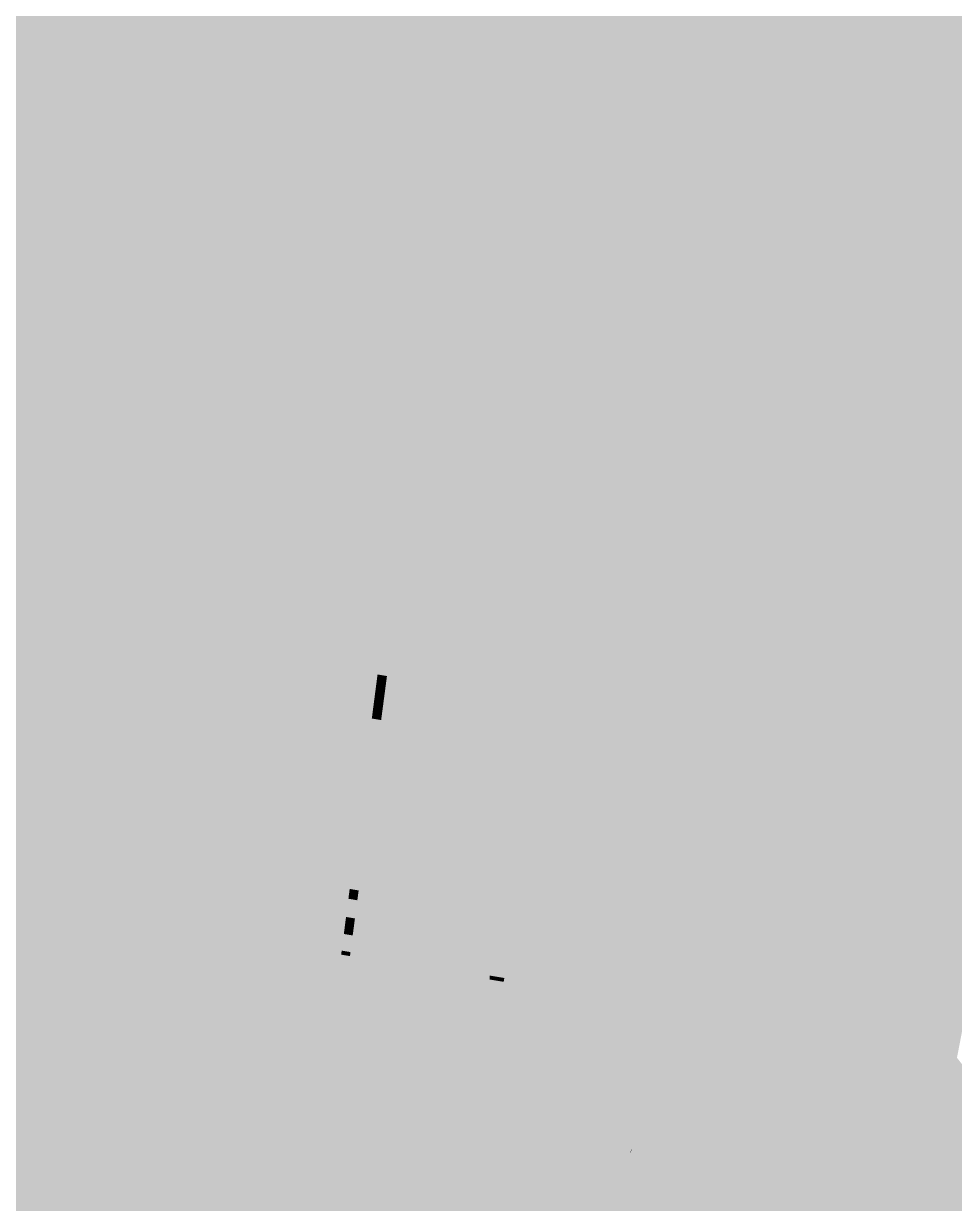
# Model space of a CAD drawing. Header units: millimetres. Extents: x 340454 to 342791, y 6993867 to 6995092.
# Drawn here: x 340793.346 to 340793.985, y 6994606.449 to 6994607.259 of the extents above; entities that cross this region are included whole.
import ezdxf

# ---------------------------------------------------------------- set-up
doc = ezdxf.new("R2010")
doc.units = ezdxf.units.MM
doc.header["$LTSCALE"] = 10
for name, color, linetype in [('A-MODELAGEM', 7, 'Continuous'), ('URB-Calçadas', 2, 'Continuous'), ('URB-Quadras', 3, 'Continuous')]:
    doc.layers.add(name, color=color, linetype=linetype)
doc.layers.add('PDF2_0', color=9, linetype='Continuous', true_color=0x808080)

msp = doc.modelspace()

# ---------------------------------------------------------------- linework, layer by layer
at = {"lineweight": 20}
msp.add_lwpolyline([(340804.45355, 6994595.59028, -0.006606), (340796.91138, 6994606.37287, 0.436053), (340791.26926, 6994607.29523), (340769.73702, 6994591.4125), (340780.23666, 6994577.23225), (340804.45355, 6994595.59028, -0.007581)], format="xyb", close=True, dxfattribs=at)
at = {"layer": 'A-MODELAGEM', "color": 11, "linetype": 'Continuous', "lineweight": -3}
for points in [[(340793.24417, 6994607.2117), (340793.40068, 6994607.49389), (340793.19836, 6994607.50162)], [(340793.38333, 6994607.1755), (340793.40068, 6994607.49389), (340793.24417, 6994607.2117)], [(340793.38333, 6994607.1755), (340793.48089, 6994607.49083), (340793.40068, 6994607.49389)], [(340793.50627, 6994607.14353), (340793.48089, 6994607.49083), (340793.38333, 6994607.1755)], [(340793.50627, 6994607.14353), (340793.6759, 6994607.48338), (340793.48089, 6994607.49083)], [(340793.62764, 6994607.11196), (340793.6759, 6994607.48338), (340793.50627, 6994607.14353)], [(340793.62764, 6994607.11196), (340793.67828, 6994607.48329), (340793.6759, 6994607.48338)], [(340793.6313, 6994607.11101), (340793.67828, 6994607.48329), (340793.62764, 6994607.11196)], [(340793.6313, 6994607.11101), (340793.68396, 6994607.48307), (340793.67828, 6994607.48329)], [(340793.63468, 6994607.11013), (340793.68396, 6994607.48307), (340793.6313, 6994607.11101)], [(340793.63468, 6994607.11013), (340793.72499, 6994607.48151), (340793.68396, 6994607.48307)], [(340793.69874, 6994607.09347), (340793.72499, 6994607.48151), (340793.63468, 6994607.11013)], [(340793.69874, 6994607.09347), (340793.82513, 6994607.47768), (340793.72499, 6994607.48151)], [(340793.75684, 6994607.07836), (340793.82513, 6994607.47768), (340793.69874, 6994607.09347)], [(340793.75684, 6994607.07836), (340793.86667, 6994607.4761), (340793.82513, 6994607.47768)], [(340793.82305, 6994607.06114), (340793.86667, 6994607.4761), (340793.75684, 6994607.07836)], [(340793.88128, 6994607.04599), (340793.86667, 6994607.4761), (340793.82305, 6994607.06114)], [(340793.88128, 6994607.04599), (340793.97134, 6994607.4721), (340793.86667, 6994607.4761)], [(340793.95021, 6994607.02806), (340793.97134, 6994607.4721), (340793.88128, 6994607.04599)], [(340793.95021, 6994607.02806), (340794.01352, 6994607.47049), (340793.97134, 6994607.4721)], [(340794.00996, 6994607.01252), (340794.01352, 6994607.47049), (340793.95021, 6994607.02806)], [(340793.29069, 6994606.91721), (340793.38333, 6994607.1755), (340793.24417, 6994607.2117)], [(340793.36849, 6994606.90326), (340793.38333, 6994607.1755), (340793.29069, 6994606.91721)], [(340793.36849, 6994606.90326), (340793.50627, 6994607.14353), (340793.38333, 6994607.1755)], [(340793.52589, 6994606.87504), (340793.50627, 6994607.14353), (340793.36849, 6994606.90326)], [(340793.52589, 6994606.87504), (340793.62764, 6994607.11196), (340793.50627, 6994607.14353)], [(340793.59525, 6994606.86261), (340793.62764, 6994607.11196), (340793.52589, 6994606.87504)], [(340793.59525, 6994606.86261), (340793.6313, 6994607.11101), (340793.62764, 6994607.11196)], [(340793.59985, 6994606.86178), (340793.6313, 6994607.11101), (340793.59525, 6994606.86261)], [(340793.59985, 6994606.86178), (340793.63468, 6994607.11013), (340793.6313, 6994607.11101)], [(340793.60182, 6994606.86143), (340793.63468, 6994607.11013), (340793.59985, 6994606.86178)], [(340793.60182, 6994606.86143), (340793.69874, 6994607.09347), (340793.63468, 6994607.11013)], [(340793.68207, 6994606.84704), (340793.69874, 6994607.09347), (340793.60182, 6994606.86143)], [(340793.68207, 6994606.84704), (340793.75684, 6994607.07836), (340793.69874, 6994607.09347)], [(340793.71624, 6994606.84091), (340793.75684, 6994607.07836), (340793.68207, 6994606.84704)], [(340793.71624, 6994606.84091), (340793.82305, 6994607.06114), (340793.75684, 6994607.07836)], [(340793.79835, 6994606.82619), (340793.82305, 6994607.06114), (340793.71624, 6994606.84091)], [(340793.79835, 6994606.82619), (340793.88128, 6994607.04599), (340793.82305, 6994607.06114)], [(340793.83349, 6994606.81989), (340793.88128, 6994607.04599), (340793.79835, 6994606.82619)], [(340793.83349, 6994606.81989), (340793.95021, 6994607.02806), (340793.88128, 6994607.04599)], [(340793.91824, 6994606.80469), (340793.95021, 6994607.02806), (340793.83349, 6994606.81989)], [(340793.91824, 6994606.80469), (340794.00996, 6994607.01252), (340793.95021, 6994607.02806)], [(340793.95548, 6994606.79802), (340794.00996, 6994607.01252), (340793.91824, 6994606.80469)], [(340793.95548, 6994606.79802), (340794.0315, 6994606.78439), (340794.00996, 6994607.01252)], [(340793.29987, 6994606.85917), (340793.36849, 6994606.90326), (340793.29069, 6994606.91721)], [(340793.3655, 6994606.84846), (340793.36849, 6994606.90326), (340793.29987, 6994606.85917)], [(340793.3655, 6994606.84846), (340793.52589, 6994606.87504), (340793.36849, 6994606.90326)], [(340793.52979, 6994606.82166), (340793.52589, 6994606.87504), (340793.3655, 6994606.84846)], [(340793.52979, 6994606.82166), (340793.59525, 6994606.86261), (340793.52589, 6994606.87504)], [(340793.3655, 6994606.84846), (340793.29987, 6994606.85917), (340793.29993, 6994606.85874)], [(340793.36548, 6994606.84804), (340793.3655, 6994606.84846), (340793.29993, 6994606.85874)], [(340793.36548, 6994606.84804), (340793.29993, 6994606.85874), (340793.30043, 6994606.85557)], [(340793.58868, 6994606.81205), (340793.59525, 6994606.86261), (340793.52979, 6994606.82166)], [(340793.58868, 6994606.81205), (340793.59985, 6994606.86178), (340793.59525, 6994606.86261)], [(340793.59348, 6994606.81127), (340793.59985, 6994606.86178), (340793.58868, 6994606.81205)], [(340793.59348, 6994606.81127), (340793.60182, 6994606.86143), (340793.59985, 6994606.86178)], [(340793.59515, 6994606.811), (340793.60182, 6994606.86143), (340793.59348, 6994606.81127)], [(340793.59515, 6994606.811), (340793.68207, 6994606.84704), (340793.60182, 6994606.86143)], [(340793.36531, 6994606.84487), (340793.36548, 6994606.84804), (340793.30043, 6994606.85557)], [(340793.36531, 6994606.84487), (340793.30043, 6994606.85557), (340793.30049, 6994606.85522)], [(340793.36529, 6994606.84452), (340793.36531, 6994606.84487), (340793.30049, 6994606.85522)], [(340793.36529, 6994606.84452), (340793.30049, 6994606.85522), (340793.30136, 6994606.84972)], [(340793.36499, 6994606.83904), (340793.36529, 6994606.84452), (340793.30136, 6994606.84972)], [(340793.36499, 6994606.83904), (340793.30136, 6994606.84972), (340793.30177, 6994606.84712)], [(340793.36485, 6994606.83645), (340793.36499, 6994606.83904), (340793.30177, 6994606.84712)], [(340793.36485, 6994606.83645), (340793.30177, 6994606.84712), (340793.30237, 6994606.84331)], [(340793.36465, 6994606.83284), (340793.36485, 6994606.83645), (340793.30237, 6994606.84331)], [(340793.36465, 6994606.83284), (340793.30237, 6994606.84331), (340793.30389, 6994606.83368)], [(340793.53011, 6994606.81731), (340793.36529, 6994606.84452), (340793.36499, 6994606.83904)], [(340793.53008, 6994606.8177), (340793.36531, 6994606.84487), (340793.36529, 6994606.84452)], [(340793.53011, 6994606.81731), (340793.53008, 6994606.8177), (340793.36529, 6994606.84452)], [(340793.52982, 6994606.82119), (340793.36548, 6994606.84804), (340793.36531, 6994606.84487)], [(340793.53008, 6994606.8177), (340793.52982, 6994606.82119), (340793.36531, 6994606.84487)], [(340793.52979, 6994606.82166), (340793.3655, 6994606.84846), (340793.36548, 6994606.84804)], [(340793.52982, 6994606.82119), (340793.52979, 6994606.82166), (340793.36548, 6994606.84804)], [(340793.67871, 6994606.79737), (340793.68207, 6994606.84704), (340793.59515, 6994606.811)], [(340793.67871, 6994606.79737), (340793.71624, 6994606.84091), (340793.68207, 6994606.84704)], [(340793.70798, 6994606.79259), (340793.71624, 6994606.84091), (340793.67871, 6994606.79737)], [(340793.70798, 6994606.79259), (340793.79835, 6994606.82619), (340793.71624, 6994606.84091)], [(340793.36416, 6994606.82371), (340793.36465, 6994606.83284), (340793.30389, 6994606.83368)], [(340793.36416, 6994606.82371), (340793.30389, 6994606.83368), (340793.30484, 6994606.82768)], [(340793.53102, 6994606.80487), (340793.36465, 6994606.83284), (340793.36416, 6994606.82371)], [(340793.53076, 6994606.80838), (340793.36485, 6994606.83645), (340793.36465, 6994606.83284)], [(340793.53102, 6994606.80487), (340793.53076, 6994606.80838), (340793.36465, 6994606.83284)], [(340793.53055, 6994606.81125), (340793.36499, 6994606.83904), (340793.36485, 6994606.83645)], [(340793.53076, 6994606.80838), (340793.53055, 6994606.81125), (340793.36485, 6994606.83645)], [(340793.53055, 6994606.81125), (340793.53011, 6994606.81731), (340793.36499, 6994606.83904)], [(340793.36384, 6994606.81801), (340793.36416, 6994606.82371), (340793.30484, 6994606.82768)], [(340793.31364, 6994606.77201), (340793.36384, 6994606.81801), (340793.30484, 6994606.82768)], [(340793.79335, 6994606.77867), (340793.79835, 6994606.82619), (340793.70798, 6994606.79259)], [(340793.79335, 6994606.77867), (340793.83349, 6994606.81989), (340793.79835, 6994606.82619)], [(340793.36085, 6994606.76299), (340793.36384, 6994606.81801), (340793.31364, 6994606.77201)], [(340793.36085, 6994606.76299), (340793.53207, 6994606.79046), (340793.36384, 6994606.81801)], [(340793.53167, 6994606.796), (340793.36416, 6994606.82371), (340793.36384, 6994606.81801)], [(340793.53207, 6994606.79046), (340793.53167, 6994606.796), (340793.36384, 6994606.81801)], [(340793.53167, 6994606.796), (340793.53102, 6994606.80487), (340793.36416, 6994606.82371)], [(340793.58868, 6994606.81205), (340793.52979, 6994606.82166), (340793.52982, 6994606.82119)], [(340793.58862, 6994606.81159), (340793.58868, 6994606.81205), (340793.52982, 6994606.82119)], [(340793.58862, 6994606.81159), (340793.52982, 6994606.82119), (340793.53008, 6994606.8177)], [(340793.58817, 6994606.80812), (340793.58862, 6994606.81159), (340793.53008, 6994606.8177)], [(340793.58817, 6994606.80812), (340793.53008, 6994606.8177), (340793.53011, 6994606.81731)], [(340793.58812, 6994606.80773), (340793.58817, 6994606.80812), (340793.53011, 6994606.81731)], [(340793.58812, 6994606.80773), (340793.53011, 6994606.81731), (340793.53055, 6994606.81125)], [(340793.82373, 6994606.77371), (340793.83349, 6994606.81989), (340793.79335, 6994606.77867)], [(340793.91176, 6994606.75935), (340793.83349, 6994606.81989), (340793.82373, 6994606.77371)], [(340793.91176, 6994606.75935), (340793.91824, 6994606.80469), (340793.83349, 6994606.81989)], [(340793.58734, 6994606.80171), (340793.58812, 6994606.80773), (340793.53055, 6994606.81125)], [(340793.58734, 6994606.80171), (340793.53055, 6994606.81125), (340793.53076, 6994606.80838)], [(340793.58697, 6994606.79888), (340793.58734, 6994606.80171), (340793.53076, 6994606.80838)], [(340793.58697, 6994606.79888), (340793.53076, 6994606.80838), (340793.53102, 6994606.80487)], [(340793.58817, 6994606.80812), (340793.59342, 6994606.81081), (340793.58862, 6994606.81159)], [(340793.59298, 6994606.80733), (340793.59342, 6994606.81081), (340793.58817, 6994606.80812)], [(340793.59348, 6994606.81127), (340793.58868, 6994606.81205), (340793.58862, 6994606.81159)], [(340793.59342, 6994606.81081), (340793.59348, 6994606.81127), (340793.58862, 6994606.81159)], [(340793.59298, 6994606.80733), (340793.59509, 6994606.81053), (340793.59342, 6994606.81081)], [(340793.59463, 6994606.80705), (340793.59509, 6994606.81053), (340793.59298, 6994606.80733)], [(340793.59342, 6994606.81081), (340793.59515, 6994606.811), (340793.59348, 6994606.81127)], [(340793.59509, 6994606.81053), (340793.59515, 6994606.811), (340793.59342, 6994606.81081)], [(340793.67868, 6994606.79688), (340793.59509, 6994606.81053), (340793.59463, 6994606.80705)], [(340793.67871, 6994606.79737), (340793.59515, 6994606.811), (340793.59509, 6994606.81053)], [(340793.67868, 6994606.79688), (340793.67871, 6994606.79737), (340793.59509, 6994606.81053)], [(340793.58653, 6994606.79554), (340793.58697, 6994606.79888), (340793.53102, 6994606.80487)], [(340793.58653, 6994606.79554), (340793.53102, 6994606.80487), (340793.53167, 6994606.796)], [(340793.58697, 6994606.79888), (340793.59217, 6994606.8009), (340793.58734, 6994606.80171)], [(340793.59181, 6994606.79806), (340793.59217, 6994606.8009), (340793.58697, 6994606.79888)], [(340793.58734, 6994606.80171), (340793.59293, 6994606.80694), (340793.58812, 6994606.80773)], [(340793.59217, 6994606.8009), (340793.59293, 6994606.80694), (340793.58734, 6994606.80171)], [(340793.59298, 6994606.80733), (340793.58817, 6994606.80812), (340793.58812, 6994606.80773)], [(340793.59293, 6994606.80694), (340793.59298, 6994606.80733), (340793.58812, 6994606.80773)], [(340793.59181, 6994606.79806), (340793.59378, 6994606.80063), (340793.59217, 6994606.8009)], [(340793.59341, 6994606.79779), (340793.59378, 6994606.80063), (340793.59181, 6994606.79806)], [(340793.59217, 6994606.8009), (340793.59458, 6994606.80667), (340793.59293, 6994606.80694)], [(340793.59378, 6994606.80063), (340793.59458, 6994606.80667), (340793.59217, 6994606.8009)], [(340793.59293, 6994606.80694), (340793.59463, 6994606.80705), (340793.59298, 6994606.80733)], [(340793.59458, 6994606.80667), (340793.59463, 6994606.80705), (340793.59293, 6994606.80694)], [(340793.67798, 6994606.7865), (340793.59378, 6994606.80063), (340793.59341, 6994606.79779)], [(340793.67841, 6994606.79283), (340793.59458, 6994606.80667), (340793.59378, 6994606.80063)], [(340793.67798, 6994606.7865), (340793.67841, 6994606.79283), (340793.59378, 6994606.80063)], [(340793.67843, 6994606.79323), (340793.59463, 6994606.80705), (340793.59458, 6994606.80667)], [(340793.67841, 6994606.79283), (340793.67843, 6994606.79323), (340793.59458, 6994606.80667)], [(340793.67843, 6994606.79323), (340793.67868, 6994606.79688), (340793.59463, 6994606.80705)], [(340793.94431, 6994606.75404), (340793.91824, 6994606.80469), (340793.91176, 6994606.75935)], [(340793.94431, 6994606.75404), (340793.95548, 6994606.79802), (340793.91824, 6994606.80469)], [(340793.58544, 6994606.78711), (340793.58653, 6994606.79554), (340793.53167, 6994606.796)], [(340793.58544, 6994606.78711), (340793.53167, 6994606.796), (340793.53207, 6994606.79046)], [(340793.58544, 6994606.78711), (340793.59139, 6994606.79472), (340793.58653, 6994606.79554)], [(340793.59033, 6994606.7863), (340793.59139, 6994606.79472), (340793.58544, 6994606.78711)], [(340793.58653, 6994606.79554), (340793.59181, 6994606.79806), (340793.58697, 6994606.79888)], [(340793.59139, 6994606.79472), (340793.59181, 6994606.79806), (340793.58653, 6994606.79554)], [(340793.59033, 6994606.7863), (340793.59297, 6994606.79446), (340793.59139, 6994606.79472)], [(340793.59186, 6994606.78604), (340793.59297, 6994606.79446), (340793.59033, 6994606.7863)], [(340793.59139, 6994606.79472), (340793.59341, 6994606.79779), (340793.59181, 6994606.79806)], [(340793.59297, 6994606.79446), (340793.59341, 6994606.79779), (340793.59139, 6994606.79472)], [(340793.59186, 6994606.78604), (340793.67756, 6994606.78024), (340793.59297, 6994606.79446)], [(340793.67778, 6994606.78351), (340793.59341, 6994606.79779), (340793.59297, 6994606.79446)], [(340793.67756, 6994606.78024), (340793.67778, 6994606.78351), (340793.59297, 6994606.79446)], [(340793.67778, 6994606.78351), (340793.67798, 6994606.7865), (340793.59341, 6994606.79779)], [(340793.67798, 6994606.7865), (340793.70721, 6994606.78807), (340793.67841, 6994606.79283)], [(340793.70728, 6994606.78847), (340793.67843, 6994606.79323), (340793.67841, 6994606.79283)], [(340793.70721, 6994606.78807), (340793.70728, 6994606.78847), (340793.67841, 6994606.79283)], [(340793.7079, 6994606.79211), (340793.67868, 6994606.79688), (340793.67843, 6994606.79323)], [(340793.70728, 6994606.78847), (340793.7079, 6994606.79211), (340793.67843, 6994606.79323)], [(340793.70798, 6994606.79259), (340793.67871, 6994606.79737), (340793.67868, 6994606.79688)], [(340793.7079, 6994606.79211), (340793.70798, 6994606.79259), (340793.67868, 6994606.79688)], [(340793.79335, 6994606.77867), (340793.70798, 6994606.79259), (340793.7079, 6994606.79211)], [(340793.94431, 6994606.75404), (340794.0232, 6994606.74117), (340793.95548, 6994606.79802)], [(340794.0232, 6994606.74117), (340794.0315, 6994606.78439), (340793.95548, 6994606.79802)], [(340793.53653, 6994606.72942), (340793.53207, 6994606.79046), (340793.36085, 6994606.76299)], [(340793.58475, 6994606.78184), (340793.58544, 6994606.78711), (340793.53207, 6994606.79046)], [(340793.53653, 6994606.72942), (340793.58475, 6994606.78184), (340793.53207, 6994606.79046)], [(340793.58475, 6994606.78184), (340793.59033, 6994606.7863), (340793.58544, 6994606.78711)], [(340793.58966, 6994606.78103), (340793.59033, 6994606.7863), (340793.58475, 6994606.78184)], [(340793.58966, 6994606.78103), (340793.59186, 6994606.78604), (340793.59033, 6994606.7863)], [(340793.59116, 6994606.78079), (340793.59186, 6994606.78604), (340793.58966, 6994606.78103)], [(340793.67699, 6994606.77196), (340793.59186, 6994606.78604), (340793.59116, 6994606.78079)], [(340793.67699, 6994606.77196), (340793.67756, 6994606.78024), (340793.59186, 6994606.78604)], [(340793.70613, 6994606.78177), (340793.67798, 6994606.7865), (340793.67778, 6994606.78351)], [(340793.70613, 6994606.78177), (340793.70721, 6994606.78807), (340793.67798, 6994606.7865)], [(340793.70613, 6994606.78177), (340793.79286, 6994606.77393), (340793.70721, 6994606.78807)], [(340793.7929, 6994606.77435), (340793.70728, 6994606.78847), (340793.70721, 6994606.78807)], [(340793.79286, 6994606.77393), (340793.7929, 6994606.77435), (340793.70721, 6994606.78807)], [(340793.7933, 6994606.77816), (340793.7079, 6994606.79211), (340793.70728, 6994606.78847)], [(340793.7929, 6994606.77435), (340793.7933, 6994606.77816), (340793.70728, 6994606.78847)], [(340793.7933, 6994606.77816), (340793.79335, 6994606.77867), (340793.7079, 6994606.79211)], [(340793.57694, 6994606.7217), (340793.58475, 6994606.78184), (340793.53653, 6994606.72942)], [(340793.57694, 6994606.7217), (340793.58966, 6994606.78103), (340793.58475, 6994606.78184)], [(340793.58206, 6994606.72072), (340793.58966, 6994606.78103), (340793.57694, 6994606.7217)], [(340793.58206, 6994606.72072), (340793.59116, 6994606.78079), (340793.58966, 6994606.78103)], [(340793.5832, 6994606.72051), (340793.59116, 6994606.78079), (340793.58206, 6994606.72072)], [(340793.5832, 6994606.72051), (340793.67665, 6994606.76679), (340793.59116, 6994606.78079)], [(340793.67665, 6994606.76679), (340793.67699, 6994606.77196), (340793.59116, 6994606.78079)], [(340793.67699, 6994606.77196), (340793.70508, 6994606.77561), (340793.67756, 6994606.78024)], [(340793.70562, 6994606.7788), (340793.67778, 6994606.78351), (340793.67756, 6994606.78024)], [(340793.70508, 6994606.77561), (340793.70562, 6994606.7788), (340793.67756, 6994606.78024)], [(340793.70562, 6994606.7788), (340793.70613, 6994606.78177), (340793.67778, 6994606.78351)], [(340793.79183, 6994606.76422), (340793.70562, 6994606.7788), (340793.70508, 6994606.77561)], [(340793.79216, 6994606.76733), (340793.70613, 6994606.78177), (340793.70562, 6994606.7788)], [(340793.79183, 6994606.76422), (340793.79216, 6994606.76733), (340793.70562, 6994606.7788)], [(340793.79216, 6994606.76733), (340793.79286, 6994606.77393), (340793.70613, 6994606.78177)], [(340793.7929, 6994606.77435), (340793.82362, 6994606.77321), (340793.7933, 6994606.77816)], [(340793.82373, 6994606.77371), (340793.79335, 6994606.77867), (340793.7933, 6994606.77816)], [(340793.82362, 6994606.77321), (340793.82373, 6994606.77371), (340793.7933, 6994606.77816)], [(340793.32381, 6994606.70762), (340793.36085, 6994606.76299), (340793.31364, 6994606.77201)], [(340793.67665, 6994606.76679), (340793.7037, 6994606.76754), (340793.67699, 6994606.77196)], [(340793.7037, 6994606.76754), (340793.70508, 6994606.77561), (340793.67699, 6994606.77196)], [(340793.7037, 6994606.76754), (340793.7915, 6994606.76108), (340793.70508, 6994606.77561)], [(340793.7915, 6994606.76108), (340793.79183, 6994606.76422), (340793.70508, 6994606.77561)], [(340793.79216, 6994606.76733), (340793.82273, 6994606.769), (340793.79286, 6994606.77393)], [(340793.82135, 6994606.76243), (340793.82273, 6994606.769), (340793.79216, 6994606.76733)], [(340793.82282, 6994606.76942), (340793.7929, 6994606.77435), (340793.79286, 6994606.77393)], [(340793.82273, 6994606.769), (340793.82282, 6994606.76942), (340793.79286, 6994606.77393)], [(340793.82282, 6994606.76942), (340793.82362, 6994606.77321), (340793.7929, 6994606.77435)], [(340793.91007, 6994606.74754), (340793.82273, 6994606.769), (340793.82135, 6994606.76243)], [(340793.91105, 6994606.75442), (340793.82282, 6994606.76942), (340793.82273, 6994606.769)], [(340793.91007, 6994606.74754), (340793.91105, 6994606.75442), (340793.82273, 6994606.769)], [(340793.91111, 6994606.75486), (340793.82362, 6994606.77321), (340793.82282, 6994606.76942)], [(340793.91105, 6994606.75442), (340793.91111, 6994606.75486), (340793.82282, 6994606.76942)], [(340793.91168, 6994606.75882), (340793.82373, 6994606.77371), (340793.82362, 6994606.77321)], [(340793.91111, 6994606.75486), (340793.91168, 6994606.75882), (340793.82362, 6994606.77321)], [(340793.91168, 6994606.75882), (340793.91176, 6994606.75935), (340793.82373, 6994606.77371)], [(340793.35751, 6994606.70177), (340793.36085, 6994606.76299), (340793.32381, 6994606.70762)], [(340793.35751, 6994606.70177), (340793.53653, 6994606.72942), (340793.36085, 6994606.76299)], [(340793.67236, 6994606.70347), (340793.67665, 6994606.76679), (340793.5832, 6994606.72051)], [(340793.67236, 6994606.70347), (340793.70283, 6994606.7625), (340793.67665, 6994606.76679)], [(340793.6921, 6994606.6997), (340793.70283, 6994606.7625), (340793.67236, 6994606.70347)], [(340793.70283, 6994606.7625), (340793.7037, 6994606.76754), (340793.67665, 6994606.76679)], [(340793.6921, 6994606.6997), (340793.79015, 6994606.7482), (340793.70283, 6994606.7625)], [(340793.70283, 6994606.7625), (340793.79067, 6994606.75315), (340793.7037, 6994606.76754)], [(340793.79015, 6994606.7482), (340793.79067, 6994606.75315), (340793.70283, 6994606.7625)], [(340793.79067, 6994606.75315), (340793.7915, 6994606.76108), (340793.7037, 6994606.76754)], [(340793.79067, 6994606.75315), (340793.82005, 6994606.75628), (340793.7915, 6994606.76108)], [(340793.7915, 6994606.76108), (340793.82069, 6994606.75934), (340793.79183, 6994606.76422)], [(340793.82005, 6994606.75628), (340793.82069, 6994606.75934), (340793.7915, 6994606.76108)], [(340793.82135, 6994606.76243), (340793.79216, 6994606.76733), (340793.79183, 6994606.76422)], [(340793.82069, 6994606.75934), (340793.82135, 6994606.76243), (340793.79183, 6994606.76422)], [(340793.9096, 6994606.7443), (340793.82135, 6994606.76243), (340793.82069, 6994606.75934)], [(340793.9096, 6994606.7443), (340793.91007, 6994606.74754), (340793.82135, 6994606.76243)], [(340793.79015, 6994606.7482), (340793.81841, 6994606.74856), (340793.79067, 6994606.75315)], [(340793.81841, 6994606.74856), (340793.82005, 6994606.75628), (340793.79067, 6994606.75315)], [(340793.90809, 6994606.73373), (340793.82005, 6994606.75628), (340793.81841, 6994606.74856)], [(340793.90917, 6994606.7413), (340793.82069, 6994606.75934), (340793.82005, 6994606.75628)], [(340793.90809, 6994606.73373), (340793.90917, 6994606.7413), (340793.82005, 6994606.75628)], [(340793.90917, 6994606.7413), (340793.9096, 6994606.7443), (340793.82069, 6994606.75934)], [(340793.94133, 6994606.74229), (340793.91105, 6994606.75442), (340793.91007, 6994606.74754)], [(340793.94306, 6994606.74913), (340793.91111, 6994606.75486), (340793.91105, 6994606.75442)], [(340793.94133, 6994606.74229), (340793.94306, 6994606.74913), (340793.91105, 6994606.75442)], [(340793.94317, 6994606.74957), (340793.91168, 6994606.75882), (340793.91111, 6994606.75486)], [(340793.94306, 6994606.74913), (340793.94317, 6994606.74957), (340793.91111, 6994606.75486)], [(340793.94418, 6994606.75352), (340793.91176, 6994606.75935), (340793.91168, 6994606.75882)], [(340793.94317, 6994606.74957), (340793.94418, 6994606.75352), (340793.91168, 6994606.75882)], [(340793.94418, 6994606.75352), (340793.94431, 6994606.75404), (340793.91176, 6994606.75935)], [(340793.94317, 6994606.74957), (340794.02231, 6994606.73652), (340793.94418, 6994606.75352)], [(340793.94418, 6994606.75352), (340794.0231, 6994606.74063), (340793.94431, 6994606.75404)], [(340794.02231, 6994606.73652), (340794.0231, 6994606.74063), (340793.94418, 6994606.75352)], [(340793.94431, 6994606.75404), (340794.0231, 6994606.74063), (340794.0232, 6994606.74117)], [(340793.78322, 6994606.68229), (340793.79015, 6994606.7482), (340793.6921, 6994606.6997)], [(340793.78322, 6994606.68229), (340793.81739, 6994606.74374), (340793.79015, 6994606.7482)], [(340793.80358, 6994606.6784), (340793.81739, 6994606.74374), (340793.78322, 6994606.68229)], [(340793.81739, 6994606.74374), (340793.81841, 6994606.74856), (340793.79015, 6994606.7482)], [(340793.80358, 6994606.6784), (340793.90741, 6994606.72899), (340793.81739, 6994606.74374)], [(340793.90741, 6994606.72899), (340793.81841, 6994606.74856), (340793.81739, 6994606.74374)], [(340793.90741, 6994606.72899), (340793.90809, 6994606.73373), (340793.81841, 6994606.74856)], [(340793.93977, 6994606.73616), (340793.9096, 6994606.7443), (340793.90917, 6994606.7413)], [(340793.94051, 6994606.73907), (340793.91007, 6994606.74754), (340793.9096, 6994606.7443)], [(340793.93977, 6994606.73616), (340793.94051, 6994606.73907), (340793.9096, 6994606.7443)], [(340793.94051, 6994606.73907), (340793.94133, 6994606.74229), (340793.91007, 6994606.74754)], [(340793.94133, 6994606.74229), (340794.02085, 6994606.72894), (340793.94306, 6994606.74913)], [(340793.94306, 6994606.74913), (340794.02222, 6994606.73606), (340793.94317, 6994606.74957)], [(340794.02085, 6994606.72894), (340794.02222, 6994606.73606), (340793.94306, 6994606.74913)], [(340793.94317, 6994606.74957), (340794.02222, 6994606.73606), (340794.02231, 6994606.73652)], [(340793.9379, 6994606.7288), (340793.90917, 6994606.7413), (340793.90809, 6994606.73373)], [(340793.9379, 6994606.7288), (340793.93977, 6994606.73616), (340793.90917, 6994606.7413)], [(340793.9379, 6994606.7288), (340794.01827, 6994606.7155), (340793.93977, 6994606.73616)], [(340793.93977, 6994606.73616), (340794.01966, 6994606.72273), (340793.94051, 6994606.73907)], [(340794.01827, 6994606.7155), (340794.01966, 6994606.72273), (340793.93977, 6994606.73616)], [(340793.94051, 6994606.73907), (340794.02021, 6994606.72559), (340793.94133, 6994606.74229)], [(340794.01966, 6994606.72273), (340794.02021, 6994606.72559), (340793.94051, 6994606.73907)], [(340794.02021, 6994606.72559), (340794.02085, 6994606.72894), (340793.94133, 6994606.74229)], [(340793.54088, 6994606.66991), (340793.53653, 6994606.72942), (340793.35751, 6994606.70177)], [(340793.54088, 6994606.66991), (340793.57694, 6994606.7217), (340793.53653, 6994606.72942)], [(340793.8976, 6994606.66043), (340793.90741, 6994606.72899), (340793.80358, 6994606.6784)], [(340793.91947, 6994606.65625), (340793.90741, 6994606.72899), (340793.8976, 6994606.66043)], [(340793.93673, 6994606.72419), (340793.90809, 6994606.73373), (340793.90741, 6994606.72899)], [(340793.91947, 6994606.65625), (340793.93673, 6994606.72419), (340793.90741, 6994606.72899)], [(340793.93673, 6994606.72419), (340793.9379, 6994606.7288), (340793.90809, 6994606.73373)], [(340793.93673, 6994606.72419), (340794.01741, 6994606.71098), (340793.9379, 6994606.7288)], [(340794.01741, 6994606.71098), (340794.01827, 6994606.7155), (340793.9379, 6994606.7288)], [(340793.56956, 6994606.66492), (340793.57694, 6994606.7217), (340793.54088, 6994606.66991)], [(340793.56956, 6994606.66492), (340793.58206, 6994606.72072), (340793.57694, 6994606.7217)], [(340793.5749, 6994606.664), (340793.58206, 6994606.72072), (340793.56956, 6994606.66492)], [(340793.5749, 6994606.664), (340793.5832, 6994606.72051), (340793.58206, 6994606.72072)], [(340793.57571, 6994606.66385), (340793.5832, 6994606.72051), (340793.5749, 6994606.664)], [(340793.57571, 6994606.66385), (340793.67236, 6994606.70347), (340793.5832, 6994606.72051)], [(340793.91947, 6994606.65625), (340794.0038, 6994606.64014), (340793.93673, 6994606.72419)], [(340794.0038, 6994606.64014), (340794.01741, 6994606.71098), (340793.93673, 6994606.72419)], [(340793.35751, 6994606.70177), (340793.32381, 6994606.70762), (340793.32501, 6994606.70001)], [(340793.66859, 6994606.64772), (340793.67236, 6994606.70347), (340793.57571, 6994606.66385)], [(340793.66859, 6994606.64772), (340793.6921, 6994606.6997), (340793.67236, 6994606.70347)], [(340793.35711, 6994606.6945), (340793.35751, 6994606.70177), (340793.32501, 6994606.70001)], [(340793.32723, 6994606.68594), (340793.35711, 6994606.6945), (340793.32501, 6994606.70001)], [(340793.54088, 6994606.66991), (340793.35751, 6994606.70177), (340793.35711, 6994606.6945)], [(340793.68279, 6994606.64525), (340793.6921, 6994606.6997), (340793.66859, 6994606.64772)], [(340793.68279, 6994606.64525), (340793.78322, 6994606.68229), (340793.6921, 6994606.6997)], [(340793.35638, 6994606.68105), (340793.35711, 6994606.6945), (340793.32723, 6994606.68594)], [(340793.54139, 6994606.66286), (340793.35711, 6994606.6945), (340793.35638, 6994606.68105)], [(340793.54139, 6994606.66286), (340793.54088, 6994606.66991), (340793.35711, 6994606.6945)], [(340793.35638, 6994606.68105), (340793.32723, 6994606.68594), (340793.32816, 6994606.68011)], [(340793.35607, 6994606.67535), (340793.35638, 6994606.68105), (340793.32816, 6994606.68011)], [(340793.35607, 6994606.67535), (340793.32816, 6994606.68011), (340793.32842, 6994606.67842)], [(340793.54235, 6994606.64983), (340793.35638, 6994606.68105), (340793.35607, 6994606.67535)], [(340793.54235, 6994606.64983), (340793.54139, 6994606.66286), (340793.35638, 6994606.68105)], [(340793.7776, 6994606.62878), (340793.78322, 6994606.68229), (340793.68279, 6994606.64525)], [(340793.7776, 6994606.62878), (340793.80358, 6994606.6784), (340793.78322, 6994606.68229)], [(340793.35598, 6994606.67373), (340793.35607, 6994606.67535), (340793.32842, 6994606.67842)], [(340793.35598, 6994606.67373), (340793.32842, 6994606.67842), (340793.32902, 6994606.67464)], [(340793.35578, 6994606.67004), (340793.35598, 6994606.67373), (340793.32902, 6994606.67464)], [(340793.33105, 6994606.6618), (340793.35578, 6994606.67004), (340793.32902, 6994606.67464)], [(340793.54292, 6994606.64194), (340793.35598, 6994606.67373), (340793.35578, 6994606.67004)], [(340793.54281, 6994606.64351), (340793.35607, 6994606.67535), (340793.35598, 6994606.67373)], [(340793.54292, 6994606.64194), (340793.54281, 6994606.64351), (340793.35598, 6994606.67373)], [(340793.54281, 6994606.64351), (340793.54235, 6994606.64983), (340793.35607, 6994606.67535)], [(340793.79255, 6994606.62618), (340793.80358, 6994606.6784), (340793.7776, 6994606.62878)], [(340793.79255, 6994606.62618), (340793.8976, 6994606.66043), (340793.80358, 6994606.6784)], [(340793.35511, 6994606.65775), (340793.35578, 6994606.67004), (340793.33105, 6994606.6618)], [(340793.54322, 6994606.63784), (340793.35578, 6994606.67004), (340793.35511, 6994606.65775)], [(340793.54322, 6994606.63784), (340793.54292, 6994606.64194), (340793.35578, 6994606.67004)], [(340793.54139, 6994606.66286), (340793.56956, 6994606.66492), (340793.54088, 6994606.66991)], [(340793.56869, 6994606.65817), (340793.56956, 6994606.66492), (340793.54139, 6994606.66286)], [(340793.54235, 6994606.64983), (340793.56869, 6994606.65817), (340793.54139, 6994606.66286)], [(340793.56869, 6994606.65817), (340793.5749, 6994606.664), (340793.56956, 6994606.66492)], [(340793.57405, 6994606.65725), (340793.5749, 6994606.664), (340793.56869, 6994606.65817)], [(340793.57405, 6994606.65725), (340793.57571, 6994606.66385), (340793.5749, 6994606.664)], [(340793.57482, 6994606.65712), (340793.57571, 6994606.66385), (340793.57405, 6994606.65725)], [(340793.66859, 6994606.64772), (340793.57571, 6994606.66385), (340793.57482, 6994606.65712)], [(340793.35511, 6994606.65775), (340793.33105, 6994606.6618), (340793.33129, 6994606.66027)], [(340793.35503, 6994606.65629), (340793.35511, 6994606.65775), (340793.33129, 6994606.66027)], [(340793.35503, 6994606.65629), (340793.33129, 6994606.66027), (340793.33141, 6994606.65954)], [(340793.35499, 6994606.65558), (340793.35503, 6994606.65629), (340793.33141, 6994606.65954)], [(340793.35499, 6994606.65558), (340793.33141, 6994606.65954), (340793.33154, 6994606.65872)], [(340793.35495, 6994606.6548), (340793.35499, 6994606.65558), (340793.33154, 6994606.65872)], [(340793.3336, 6994606.64567), (340793.35495, 6994606.6548), (340793.33154, 6994606.65872)], [(340793.35427, 6994606.64228), (340793.35495, 6994606.6548), (340793.3336, 6994606.64567)], [(340793.5443, 6994606.62308), (340793.35495, 6994606.6548), (340793.35427, 6994606.64228)], [(340793.54424, 6994606.62384), (340793.35499, 6994606.65558), (340793.35495, 6994606.6548)], [(340793.5443, 6994606.62308), (340793.54424, 6994606.62384), (340793.35495, 6994606.6548)], [(340793.5442, 6994606.62452), (340793.35503, 6994606.65629), (340793.35499, 6994606.65558)], [(340793.54424, 6994606.62384), (340793.5442, 6994606.62452), (340793.35499, 6994606.65558)], [(340793.54409, 6994606.62593), (340793.35511, 6994606.65775), (340793.35503, 6994606.65629)], [(340793.5442, 6994606.62452), (340793.54409, 6994606.62593), (340793.35503, 6994606.65629)], [(340793.54409, 6994606.62593), (340793.54322, 6994606.63784), (340793.35511, 6994606.65775)], [(340793.56706, 6994606.64568), (340793.56869, 6994606.65817), (340793.54235, 6994606.64983)], [(340793.56706, 6994606.64568), (340793.57405, 6994606.65725), (340793.56869, 6994606.65817)], [(340793.57247, 6994606.64477), (340793.57405, 6994606.65725), (340793.56706, 6994606.64568)], [(340793.57247, 6994606.64477), (340793.57482, 6994606.65712), (340793.57405, 6994606.65725)], [(340793.57317, 6994606.64465), (340793.57482, 6994606.65712), (340793.57247, 6994606.64477)], [(340793.57317, 6994606.64465), (340793.66814, 6994606.6411), (340793.57482, 6994606.65712)], [(340793.66814, 6994606.6411), (340793.66859, 6994606.64772), (340793.57482, 6994606.65712)], [(340793.89027, 6994606.6092), (340793.8976, 6994606.66043), (340793.79255, 6994606.62618)], [(340793.9068, 6994606.60633), (340793.8976, 6994606.66043), (340793.89027, 6994606.6092)], [(340793.9068, 6994606.60633), (340793.91947, 6994606.65625), (340793.8976, 6994606.66043)], [(340793.9068, 6994606.60633), (340793.99439, 6994606.59111), (340793.91947, 6994606.65625)], [(340793.99439, 6994606.59111), (340794.0038, 6994606.64014), (340793.91947, 6994606.65625)], [(340793.54281, 6994606.64351), (340793.56706, 6994606.64568), (340793.54235, 6994606.64983)], [(340793.66814, 6994606.6411), (340793.68279, 6994606.64525), (340793.66859, 6994606.64772)], [(340793.3491, 6994606.54754), (340793.3336, 6994606.64567), (340793.30565, 6994606.5485)], [(340793.3491, 6994606.54754), (340793.35427, 6994606.64228), (340793.3336, 6994606.64567)], [(340793.3491, 6994606.54754), (340793.54519, 6994606.61097), (340793.35427, 6994606.64228)], [(340793.54519, 6994606.61097), (340793.5443, 6994606.62308), (340793.35427, 6994606.64228)], [(340793.56626, 6994606.63951), (340793.56706, 6994606.64568), (340793.54281, 6994606.64351)], [(340793.56626, 6994606.63951), (340793.54281, 6994606.64351), (340793.54292, 6994606.64194)], [(340793.56607, 6994606.638), (340793.56626, 6994606.63951), (340793.54292, 6994606.64194)], [(340793.56607, 6994606.638), (340793.54292, 6994606.64194), (340793.54322, 6994606.63784)], [(340793.56607, 6994606.638), (340793.57169, 6994606.63858), (340793.56626, 6994606.63951)], [(340793.5715, 6994606.63708), (340793.57169, 6994606.63858), (340793.56607, 6994606.638)], [(340793.56626, 6994606.63951), (340793.57247, 6994606.64477), (340793.56706, 6994606.64568)], [(340793.57169, 6994606.63858), (340793.57247, 6994606.64477), (340793.56626, 6994606.63951)], [(340793.5715, 6994606.63708), (340793.57236, 6994606.63847), (340793.57169, 6994606.63858)], [(340793.57216, 6994606.63697), (340793.57236, 6994606.63847), (340793.5715, 6994606.63708)], [(340793.57169, 6994606.63858), (340793.57317, 6994606.64465), (340793.57247, 6994606.64477)], [(340793.57236, 6994606.63847), (340793.57317, 6994606.64465), (340793.57169, 6994606.63858)], [(340793.66687, 6994606.62235), (340793.57236, 6994606.63847), (340793.57216, 6994606.63697)], [(340793.66731, 6994606.62885), (340793.57317, 6994606.64465), (340793.57236, 6994606.63847)], [(340793.66687, 6994606.62235), (340793.66731, 6994606.62885), (340793.57236, 6994606.63847)], [(340793.66731, 6994606.62885), (340793.66814, 6994606.6411), (340793.57317, 6994606.64465)], [(340793.66731, 6994606.62885), (340793.68168, 6994606.63877), (340793.66814, 6994606.6411)], [(340793.67963, 6994606.62678), (340793.68168, 6994606.63877), (340793.66731, 6994606.62885)], [(340793.68168, 6994606.63877), (340793.68279, 6994606.64525), (340793.66814, 6994606.6411)], [(340793.67963, 6994606.62678), (340793.77693, 6994606.62242), (340793.68168, 6994606.63877)], [(340793.68168, 6994606.63877), (340793.7776, 6994606.62878), (340793.68279, 6994606.64525)], [(340793.77693, 6994606.62242), (340793.7776, 6994606.62878), (340793.68168, 6994606.63877)], [(340793.56555, 6994606.63401), (340793.56607, 6994606.638), (340793.54322, 6994606.63784)], [(340793.54409, 6994606.62593), (340793.56555, 6994606.63401), (340793.54322, 6994606.63784)], [(340793.56406, 6994606.62257), (340793.56555, 6994606.63401), (340793.54409, 6994606.62593)], [(340793.56406, 6994606.62257), (340793.571, 6994606.63307), (340793.56555, 6994606.63401)], [(340793.56955, 6994606.62165), (340793.571, 6994606.63307), (340793.56406, 6994606.62257)], [(340793.56555, 6994606.63401), (340793.5715, 6994606.63708), (340793.56607, 6994606.638)], [(340793.571, 6994606.63307), (340793.5715, 6994606.63708), (340793.56555, 6994606.63401)], [(340793.56955, 6994606.62165), (340793.57163, 6994606.63296), (340793.571, 6994606.63307)], [(340793.57012, 6994606.62155), (340793.57163, 6994606.63296), (340793.56955, 6994606.62165)], [(340793.57012, 6994606.62155), (340793.66649, 6994606.61667), (340793.57163, 6994606.63296)], [(340793.571, 6994606.63307), (340793.57216, 6994606.63697), (340793.5715, 6994606.63708)], [(340793.57163, 6994606.63296), (340793.57216, 6994606.63697), (340793.571, 6994606.63307)], [(340793.66677, 6994606.62088), (340793.57216, 6994606.63697), (340793.57163, 6994606.63296)], [(340793.66649, 6994606.61667), (340793.66677, 6994606.62088), (340793.57163, 6994606.63296)], [(340793.66677, 6994606.62088), (340793.66687, 6994606.62235), (340793.57216, 6994606.63697)], [(340793.56406, 6994606.62257), (340793.54409, 6994606.62593), (340793.5442, 6994606.62452)], [(340793.56388, 6994606.62121), (340793.56406, 6994606.62257), (340793.5442, 6994606.62452)], [(340793.56388, 6994606.62121), (340793.5442, 6994606.62452), (340793.54424, 6994606.62384)], [(340793.5638, 6994606.62056), (340793.56388, 6994606.62121), (340793.54424, 6994606.62384)], [(340793.5638, 6994606.62056), (340793.54424, 6994606.62384), (340793.5443, 6994606.62308)], [(340793.5637, 6994606.61983), (340793.5638, 6994606.62056), (340793.5443, 6994606.62308)], [(340793.54519, 6994606.61097), (340793.5637, 6994606.61983), (340793.5443, 6994606.62308)], [(340793.56388, 6994606.62121), (340793.56955, 6994606.62165), (340793.56406, 6994606.62257)], [(340793.66677, 6994606.62088), (340793.67853, 6994606.62036), (340793.66687, 6994606.62235)], [(340793.66687, 6994606.62235), (340793.67963, 6994606.62678), (340793.66731, 6994606.62885)], [(340793.67853, 6994606.62036), (340793.67963, 6994606.62678), (340793.66687, 6994606.62235)], [(340793.67853, 6994606.62036), (340793.77569, 6994606.61065), (340793.67963, 6994606.62678)], [(340793.77569, 6994606.61065), (340793.77693, 6994606.62242), (340793.67963, 6994606.62678)], [(340793.77569, 6994606.61065), (340793.79123, 6994606.61996), (340793.77693, 6994606.62242)], [(340793.77693, 6994606.62242), (340793.79255, 6994606.62618), (340793.7776, 6994606.62878)], [(340793.79123, 6994606.61996), (340793.79255, 6994606.62618), (340793.77693, 6994606.62242)], [(340793.8894, 6994606.60311), (340793.79255, 6994606.62618), (340793.79123, 6994606.61996)], [(340793.8894, 6994606.60311), (340793.89027, 6994606.6092), (340793.79255, 6994606.62618)], [(340793.56219, 6994606.60818), (340793.5637, 6994606.61983), (340793.54519, 6994606.61097)], [(340793.56219, 6994606.60818), (340793.56921, 6994606.61891), (340793.5637, 6994606.61983)], [(340793.56774, 6994606.60727), (340793.56921, 6994606.61891), (340793.56219, 6994606.60818)], [(340793.5637, 6994606.61983), (340793.5693, 6994606.61964), (340793.5638, 6994606.62056)], [(340793.56921, 6994606.61891), (340793.5693, 6994606.61964), (340793.5637, 6994606.61983)], [(340793.5638, 6994606.62056), (340793.56938, 6994606.62029), (340793.56388, 6994606.62121)], [(340793.5693, 6994606.61964), (340793.56938, 6994606.62029), (340793.5638, 6994606.62056)], [(340793.56938, 6994606.62029), (340793.56955, 6994606.62165), (340793.56388, 6994606.62121)], [(340793.56774, 6994606.60727), (340793.56976, 6994606.61882), (340793.56921, 6994606.61891)], [(340793.56822, 6994606.60719), (340793.56976, 6994606.61882), (340793.56774, 6994606.60727)], [(340793.56822, 6994606.60719), (340793.66555, 6994606.60277), (340793.56976, 6994606.61882)], [(340793.56921, 6994606.61891), (340793.56985, 6994606.61955), (340793.5693, 6994606.61964)], [(340793.56976, 6994606.61882), (340793.56985, 6994606.61955), (340793.56921, 6994606.61891)], [(340793.5693, 6994606.61964), (340793.56994, 6994606.6202), (340793.56938, 6994606.62029)], [(340793.56985, 6994606.61955), (340793.56994, 6994606.6202), (340793.5693, 6994606.61964)], [(340793.56938, 6994606.62029), (340793.57012, 6994606.62155), (340793.56955, 6994606.62165)], [(340793.56994, 6994606.6202), (340793.57012, 6994606.62155), (340793.56938, 6994606.62029)], [(340793.6656, 6994606.60349), (340793.56985, 6994606.61955), (340793.56976, 6994606.61882)], [(340793.66555, 6994606.60277), (340793.6656, 6994606.60349), (340793.56976, 6994606.61882)], [(340793.66564, 6994606.60413), (340793.56994, 6994606.6202), (340793.56985, 6994606.61955)], [(340793.6656, 6994606.60349), (340793.66564, 6994606.60413), (340793.56985, 6994606.61955)], [(340793.66573, 6994606.60546), (340793.57012, 6994606.62155), (340793.56994, 6994606.6202)], [(340793.66564, 6994606.60413), (340793.66573, 6994606.60546), (340793.56994, 6994606.6202)], [(340793.66573, 6994606.60546), (340793.66649, 6994606.61667), (340793.57012, 6994606.62155)], [(340793.66573, 6994606.60546), (340793.67757, 6994606.61476), (340793.66649, 6994606.61667)], [(340793.67569, 6994606.60378), (340793.67757, 6994606.61476), (340793.66573, 6994606.60546)], [(340793.66649, 6994606.61667), (340793.67828, 6994606.61892), (340793.66677, 6994606.62088)], [(340793.67757, 6994606.61476), (340793.67828, 6994606.61892), (340793.66649, 6994606.61667)], [(340793.67828, 6994606.61892), (340793.67853, 6994606.62036), (340793.66677, 6994606.62088)], [(340793.67569, 6994606.60378), (340793.77438, 6994606.59813), (340793.67757, 6994606.61476)], [(340793.77483, 6994606.6025), (340793.67828, 6994606.61892), (340793.67757, 6994606.61476)], [(340793.77438, 6994606.59813), (340793.77483, 6994606.6025), (340793.67757, 6994606.61476)], [(340793.77498, 6994606.60391), (340793.67853, 6994606.62036), (340793.67828, 6994606.61892)], [(340793.77483, 6994606.6025), (340793.77498, 6994606.60391), (340793.67828, 6994606.61892)], [(340793.77498, 6994606.60391), (340793.77569, 6994606.61065), (340793.67853, 6994606.62036)], [(340793.7888, 6994606.60845), (340793.79123, 6994606.61996), (340793.77569, 6994606.61065)], [(340793.88779, 6994606.59183), (340793.79123, 6994606.61996), (340793.7888, 6994606.60845)], [(340793.88779, 6994606.59183), (340793.8894, 6994606.60311), (340793.79123, 6994606.61996)], [(340793.55144, 6994606.52541), (340793.54519, 6994606.61097), (340793.3491, 6994606.54754)], [(340793.55144, 6994606.52541), (340793.56219, 6994606.60818), (340793.54519, 6994606.61097)], [(340793.55144, 6994606.52541), (340793.56774, 6994606.60727), (340793.56219, 6994606.60818)], [(340793.5573, 6994606.5245), (340793.56774, 6994606.60727), (340793.55144, 6994606.52541)], [(340793.5573, 6994606.5245), (340793.56822, 6994606.60719), (340793.56774, 6994606.60727)], [(340793.5573, 6994606.5245), (340793.66478, 6994606.59136), (340793.56822, 6994606.60719)], [(340793.66478, 6994606.59136), (340793.66555, 6994606.60277), (340793.56822, 6994606.60719)], [(340793.77498, 6994606.60391), (340793.7888, 6994606.60845), (340793.77569, 6994606.61065)], [(340793.78739, 6994606.6018), (340793.7888, 6994606.60845), (340793.77498, 6994606.60391)], [(340793.88679, 6994606.58485), (340793.7888, 6994606.60845), (340793.78739, 6994606.6018)], [(340793.88679, 6994606.58485), (340793.88779, 6994606.59183), (340793.7888, 6994606.60845)], [(340793.90528, 6994606.60038), (340793.89027, 6994606.6092), (340793.8894, 6994606.60311)], [(340793.90528, 6994606.60038), (340793.9068, 6994606.60633), (340793.89027, 6994606.6092)], [(340793.90528, 6994606.60038), (340793.99327, 6994606.58528), (340793.9068, 6994606.60633)], [(340793.99327, 6994606.58528), (340793.99439, 6994606.59111), (340793.9068, 6994606.60633)], [(340793.66478, 6994606.59136), (340793.67524, 6994606.60115), (340793.66555, 6994606.60277)], [(340793.67333, 6994606.58995), (340793.67524, 6994606.60115), (340793.66478, 6994606.59136)], [(340793.67536, 6994606.60185), (340793.6656, 6994606.60349), (340793.66555, 6994606.60277)], [(340793.67524, 6994606.60115), (340793.67536, 6994606.60185), (340793.66555, 6994606.60277)], [(340793.67547, 6994606.60248), (340793.66564, 6994606.60413), (340793.6656, 6994606.60349)], [(340793.67536, 6994606.60185), (340793.67547, 6994606.60248), (340793.6656, 6994606.60349)], [(340793.66564, 6994606.60413), (340793.67569, 6994606.60378), (340793.66573, 6994606.60546)], [(340793.67547, 6994606.60248), (340793.67569, 6994606.60378), (340793.66564, 6994606.60413)], [(340793.67333, 6994606.58995), (340793.77297, 6994606.58478), (340793.67524, 6994606.60115)], [(340793.77304, 6994606.58546), (340793.67536, 6994606.60185), (340793.67524, 6994606.60115)], [(340793.77297, 6994606.58478), (340793.77304, 6994606.58546), (340793.67524, 6994606.60115)], [(340793.77311, 6994606.58608), (340793.67547, 6994606.60248), (340793.67536, 6994606.60185)], [(340793.77304, 6994606.58546), (340793.77311, 6994606.58608), (340793.67536, 6994606.60185)], [(340793.77324, 6994606.58736), (340793.67569, 6994606.60378), (340793.67547, 6994606.60248)], [(340793.77311, 6994606.58608), (340793.77324, 6994606.58736), (340793.67547, 6994606.60248)], [(340793.77324, 6994606.58736), (340793.77438, 6994606.59813), (340793.67569, 6994606.60378)], [(340793.77324, 6994606.58736), (340793.78619, 6994606.5961), (340793.77438, 6994606.59813)], [(340793.77438, 6994606.59813), (340793.7871, 6994606.60041), (340793.77483, 6994606.6025)], [(340793.78619, 6994606.5961), (340793.7871, 6994606.60041), (340793.77438, 6994606.59813)], [(340793.77483, 6994606.6025), (340793.78739, 6994606.6018), (340793.77498, 6994606.60391)], [(340793.7871, 6994606.60041), (340793.78739, 6994606.6018), (340793.77483, 6994606.6025)], [(340793.88594, 6994606.57897), (340793.7871, 6994606.60041), (340793.78619, 6994606.5961)], [(340793.88659, 6994606.58349), (340793.78739, 6994606.6018), (340793.7871, 6994606.60041)], [(340793.88594, 6994606.57897), (340793.88659, 6994606.58349), (340793.7871, 6994606.60041)], [(340793.88659, 6994606.58349), (340793.88679, 6994606.58485), (340793.78739, 6994606.6018)], [(340793.90249, 6994606.58937), (340793.8894, 6994606.60311), (340793.88779, 6994606.59183)], [(340793.90249, 6994606.58937), (340793.90528, 6994606.60038), (340793.8894, 6994606.60311)], [(340793.90249, 6994606.58937), (340793.99119, 6994606.57447), (340793.90528, 6994606.60038)], [(340793.99119, 6994606.57447), (340793.99327, 6994606.58528), (340793.90528, 6994606.60038)], [(340793.65902, 6994606.50628), (340793.66478, 6994606.59136), (340793.5573, 6994606.5245)], [(340793.65902, 6994606.50628), (340793.67333, 6994606.58995), (340793.66478, 6994606.59136)], [(340793.72378, 6994606.49161), (340793.67333, 6994606.58995), (340793.65902, 6994606.50628)], [(340793.72378, 6994606.49161), (340793.77182, 6994606.5738), (340793.67333, 6994606.58995)], [(340793.77182, 6994606.5738), (340793.77297, 6994606.58478), (340793.67333, 6994606.58995)], [(340793.78396, 6994606.58556), (340793.78619, 6994606.5961), (340793.77324, 6994606.58736)], [(340793.88447, 6994606.56864), (340793.78619, 6994606.5961), (340793.78396, 6994606.58556)], [(340793.88447, 6994606.56864), (340793.88594, 6994606.57897), (340793.78619, 6994606.5961)], [(340793.90073, 6994606.58247), (340793.88779, 6994606.59183), (340793.88679, 6994606.58485)], [(340793.90073, 6994606.58247), (340793.90249, 6994606.58937), (340793.88779, 6994606.59183)], [(340793.77182, 6994606.5738), (340793.78343, 6994606.58302), (340793.77297, 6994606.58478)], [(340793.78115, 6994606.57227), (340793.78343, 6994606.58302), (340793.77182, 6994606.5738)], [(340793.78357, 6994606.5837), (340793.77304, 6994606.58546), (340793.77297, 6994606.58478)], [(340793.78343, 6994606.58302), (340793.78357, 6994606.5837), (340793.77297, 6994606.58478)], [(340793.7837, 6994606.5843), (340793.77311, 6994606.58608), (340793.77304, 6994606.58546)], [(340793.78357, 6994606.5837), (340793.7837, 6994606.5843), (340793.77304, 6994606.58546)], [(340793.77311, 6994606.58608), (340793.78396, 6994606.58556), (340793.77324, 6994606.58736)], [(340793.7837, 6994606.5843), (340793.78396, 6994606.58556), (340793.77311, 6994606.58608)], [(340793.78115, 6994606.57227), (340793.88261, 6994606.55564), (340793.78343, 6994606.58302)], [(340793.88411, 6994606.56616), (340793.78357, 6994606.5837), (340793.78343, 6994606.58302)], [(340793.88261, 6994606.55564), (340793.88411, 6994606.56616), (340793.78343, 6994606.58302)], [(340793.88421, 6994606.56682), (340793.7837, 6994606.5843), (340793.78357, 6994606.5837)], [(340793.88411, 6994606.56616), (340793.88421, 6994606.56682), (340793.78357, 6994606.5837)], [(340793.88429, 6994606.56741), (340793.78396, 6994606.58556), (340793.7837, 6994606.5843)], [(340793.88421, 6994606.56682), (340793.88429, 6994606.56741), (340793.7837, 6994606.5843)], [(340793.88429, 6994606.56741), (340793.88447, 6994606.56864), (340793.78396, 6994606.58556)], [(340793.89926, 6994606.57668), (340793.88659, 6994606.58349), (340793.88594, 6994606.57897)], [(340793.9004, 6994606.58114), (340793.88679, 6994606.58485), (340793.88659, 6994606.58349)], [(340793.89926, 6994606.57668), (340793.9004, 6994606.58114), (340793.88659, 6994606.58349)], [(340793.9004, 6994606.58114), (340793.90073, 6994606.58247), (340793.88679, 6994606.58485)], [(340793.9004, 6994606.58114), (340793.98956, 6994606.56598), (340793.90073, 6994606.58247)], [(340793.90073, 6994606.58247), (340793.98981, 6994606.56728), (340793.90249, 6994606.58937)], [(340793.90073, 6994606.58247), (340793.98956, 6994606.56598), (340793.98981, 6994606.56728)], [(340793.98981, 6994606.56728), (340793.99119, 6994606.57447), (340793.90249, 6994606.58937)], [(340793.76262, 6994606.48632), (340793.77182, 6994606.5738), (340793.72378, 6994606.49161)], [(340793.76298, 6994606.48628), (340793.77182, 6994606.5738), (340793.76262, 6994606.48632)], [(340793.76298, 6994606.48628), (340793.78115, 6994606.57227), (340793.77182, 6994606.5738)], [(340793.8967, 6994606.56658), (340793.88594, 6994606.57897), (340793.88447, 6994606.56864)], [(340793.8967, 6994606.56658), (340793.89926, 6994606.57668), (340793.88594, 6994606.57897)], [(340793.8967, 6994606.56658), (340793.98677, 6994606.55142), (340793.89926, 6994606.57668)], [(340793.89926, 6994606.57668), (340793.98867, 6994606.56132), (340793.9004, 6994606.58114)], [(340793.98677, 6994606.55142), (340793.98867, 6994606.56132), (340793.89926, 6994606.57668)], [(340793.98867, 6994606.56132), (340793.98956, 6994606.56598), (340793.9004, 6994606.58114)], [(340793.76298, 6994606.48628), (340793.87059, 6994606.47164), (340793.78115, 6994606.57227)], [(340793.87059, 6994606.47164), (340793.88261, 6994606.55564), (340793.78115, 6994606.57227)], [(340793.89347, 6994606.55385), (340793.88411, 6994606.56616), (340793.88261, 6994606.55564)], [(340793.89608, 6994606.56415), (340793.88421, 6994606.56682), (340793.88411, 6994606.56616)], [(340793.89347, 6994606.55385), (340793.89608, 6994606.56415), (340793.88411, 6994606.56616)], [(340793.89625, 6994606.5648), (340793.88429, 6994606.56741), (340793.88421, 6994606.56682)], [(340793.89608, 6994606.56415), (340793.89625, 6994606.5648), (340793.88421, 6994606.56682)], [(340793.89639, 6994606.56538), (340793.88447, 6994606.56864), (340793.88429, 6994606.56741)], [(340793.89625, 6994606.5648), (340793.89639, 6994606.56538), (340793.88429, 6994606.56741)], [(340793.89639, 6994606.56538), (340793.8967, 6994606.56658), (340793.88447, 6994606.56864)], [(340793.89639, 6994606.56538), (340793.98654, 6994606.55024), (340793.8967, 6994606.56658)], [(340793.8967, 6994606.56658), (340793.98654, 6994606.55024), (340793.98677, 6994606.55142)], [(340793.89347, 6994606.55385), (340793.98437, 6994606.53895), (340793.89608, 6994606.56415)], [(340793.89608, 6994606.56415), (340793.98631, 6994606.54904), (340793.89625, 6994606.5648)], [(340793.98437, 6994606.53895), (340793.98631, 6994606.54904), (340793.89608, 6994606.56415)], [(340793.89625, 6994606.5648), (340793.98643, 6994606.54967), (340793.89639, 6994606.56538)], [(340793.89625, 6994606.5648), (340793.98631, 6994606.54904), (340793.98643, 6994606.54967)], [(340793.89639, 6994606.56538), (340793.98643, 6994606.54967), (340793.98654, 6994606.55024)], [(340793.87252, 6994606.47137), (340793.88261, 6994606.55564), (340793.87059, 6994606.47164)], [(340793.87252, 6994606.47137), (340793.89347, 6994606.55385), (340793.88261, 6994606.55564)], [(340793.87252, 6994606.47137), (340793.96888, 6994606.45826), (340793.89347, 6994606.55385)], [(340793.96888, 6994606.45826), (340793.98437, 6994606.53895), (340793.89347, 6994606.55385)], [(340793.35342, 6994606.542), (340793.30565, 6994606.5485), (340793.23123, 6994606.4383)], [(340793.46925, 6994606.39339), (340793.35342, 6994606.542), (340793.23123, 6994606.4383)], [(340793.35342, 6994606.542), (340793.3491, 6994606.54754), (340793.30565, 6994606.5485)], [(340793.55144, 6994606.52541), (340793.3491, 6994606.54754), (340793.35342, 6994606.542)], [(340793.56016, 6994606.51387), (340793.35342, 6994606.542), (340793.46925, 6994606.39339)], [(340793.56016, 6994606.51387), (340793.55144, 6994606.52541), (340793.35342, 6994606.542)], [(340793.99559, 6994606.53711), (340793.98631, 6994606.54904), (340793.98437, 6994606.53895)], [(340793.96888, 6994606.45826), (340793.97234, 6994606.45779), (340793.98437, 6994606.53895)], [(340793.97234, 6994606.45779), (340793.99559, 6994606.53711), (340793.98437, 6994606.53895)], [(340793.97234, 6994606.45779), (340793.99581, 6994606.4546), (340793.99559, 6994606.53711)], [(340793.56016, 6994606.51387), (340793.5573, 6994606.5245), (340793.55144, 6994606.52541)], [(340793.56592, 6994606.51309), (340793.5573, 6994606.5245), (340793.56016, 6994606.51387)], [(340793.65902, 6994606.50628), (340793.5573, 6994606.5245), (340793.56592, 6994606.51309)], [(340793.68155, 6994606.35333), (340793.56016, 6994606.51387), (340793.46925, 6994606.39339)], [(340793.68155, 6994606.35333), (340793.56592, 6994606.51309), (340793.56016, 6994606.51387)], [(340793.68745, 6994606.35222), (340793.56592, 6994606.51309), (340793.68155, 6994606.35333)], [(340793.66387, 6994606.49976), (340793.56592, 6994606.51309), (340793.68745, 6994606.35222)], [(340793.66387, 6994606.49976), (340793.65902, 6994606.50628), (340793.56592, 6994606.51309)], [(340793.72378, 6994606.49161), (340793.65902, 6994606.50628), (340793.66387, 6994606.49976)], [(340793.78779, 6994606.33329), (340793.66387, 6994606.49976), (340793.68745, 6994606.35222)], [(340793.78779, 6994606.33329), (340793.72378, 6994606.49161), (340793.66387, 6994606.49976)], [(340793.76226, 6994606.48289), (340793.72378, 6994606.49161), (340793.78779, 6994606.33329)], [(340793.76226, 6994606.48289), (340793.76262, 6994606.48632), (340793.72378, 6994606.49161)], [(340793.76226, 6994606.48289), (340793.76298, 6994606.48628), (340793.76262, 6994606.48632)], [(340793.76226, 6994606.48289), (340793.87059, 6994606.47164), (340793.76298, 6994606.48628)], [(340793.88552, 6994606.31485), (340793.76226, 6994606.48289), (340793.78779, 6994606.33329)], [(340793.868, 6994606.4536), (340793.76226, 6994606.48289), (340793.88552, 6994606.31485)], [(340793.868, 6994606.4536), (340793.87059, 6994606.47164), (340793.76226, 6994606.48289)], [(340793.868, 6994606.4536), (340793.87252, 6994606.47137), (340793.87059, 6994606.47164)], [(340793.868, 6994606.4536), (340793.96888, 6994606.45826), (340793.87252, 6994606.47137)], [(340793.96206, 6994606.42276), (340793.96888, 6994606.45826), (340793.868, 6994606.4536)], [(340793.98136, 6994606.29677), (340793.868, 6994606.4536), (340793.88552, 6994606.31485)], [(340793.96206, 6994606.42276), (340793.868, 6994606.4536), (340793.98136, 6994606.29677)], [(340793.96206, 6994606.42276), (340793.97234, 6994606.45779), (340793.96888, 6994606.45826)], [(340793.98471, 6994606.41463), (340793.97234, 6994606.45779), (340793.96206, 6994606.42276)], [(340793.98471, 6994606.41463), (340793.99581, 6994606.4546), (340793.97234, 6994606.45779)]]:
    msp.add_solid(points, dxfattribs=at)
at = {"layer": 'PDF2_0', "color": 250, "lineweight": 25, "true_color": 0x333333}
msp.add_lwpolyline([(340793.8679, 6994609.42105, -0.134913), (340797.48156, 6994605.96341), (340808.59396, 6994589.94195), (340820.67747, 6994574.64539), (340833.24681, 6994559.83245), (340846.54491, 6994545.74495), (340850.564, 6994541.77713)], format="xyb", dxfattribs=at)
at = {"layer": 'URB-Calçadas', "lineweight": 0}
msp.add_lwpolyline([(340906.48197, 6994496.93034, -0.090947), (340799.11135, 6994606.60901, 0.475649), (340788.84471, 6994608.72231), (340739.93032, 6994572.50187, 0.267986), (340737.93821, 6994567.9152, -0.173456), (340714.4702, 6994467.49159, 0.151029)], format="xyb", dxfattribs=at)
at = {"layer": 'URB-Quadras', "color": 252, "lineweight": 0}
msp.add_lwpolyline([(340815.24111, 6994491.92566, 0.038213), (340872.81301, 6994444.81451, 0.427498), (340879.89983, 6994446.24043), (340906.67023, 6994488.53746, 0.399537), (340905.32865, 6994495.29637, -0.090947), (340797.45323, 6994605.4907, 0.427165), (340790.33244, 6994606.71318), (340742.10552, 6994571.00178, 0.26508), (340740.10754, 6994566.46906, -0.172307), (340715.61075, 6994465.57628, -0.089172), (340715.61075, 6994465.57628, -2.016247), (340701.91735, 6994473.70423, 0.157194), (340704.26986, 6994475.67369, 0.197995), (340722.46624, 6994581.02875, 0.104869), (340721.60352, 6994582.91543), (340685.6056, 6994631.48152, 0.2535), (340684.74213, 6994631.88424, -0.18056), (340678.01214, 6994633.94495)], format="xyb", dxfattribs=at)

doc.saveas('drawing.dxf')
